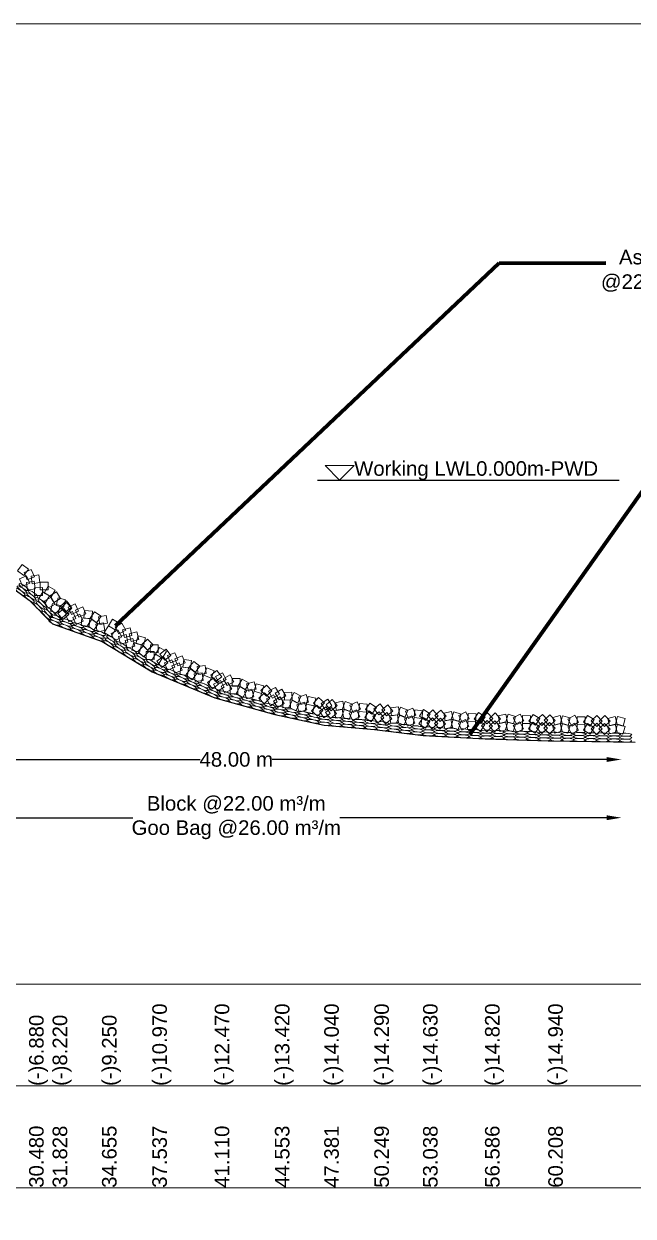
# Model space of a CAD drawing. Header units: inches. Extents: x 66615 to 414904, y -29123 to 90068.
# Drawn here: x 225918 to 228012, y -20758 to -16660 of the extents above; entities that cross this region are included whole.
import ezdxf

# ---------------------------------------------------------------- set-up
doc = ezdxf.new("R2010")
doc.units = ezdxf.units.IN
doc.header["$LTSCALE"] = 7
doc.header["$MEASUREMENT"] = 0
doc.header["$PDMODE"] = 3
for name, color, linetype, lineweight in [('Cross section Data Border', 7, 'Continuous', 9), ('Cross Section Labels', 7, 'Continuous', 9), ('Existing_Bed_Level for Xsection', 7, 'Continuous', 25), ('Long Section Labels', 7, 'Continuous', 9)]:
    doc.layers.add(name, color=color, linetype=linetype, lineweight=lineweight)
doc.styles.get("Standard").update_dxf_attribs({"font": 'arial.ttf'})
doc.dimstyles.new('Appron Lebeling Style', dxfattribs={"dimtxt": 50, "dimasz": 50, "dimexe": 0.18, "dimexo": 0.0625, "dimgap": 0.09, "dimtad": 0, "dimtih": 1, "dimtoh": 1, "dimdec": 4, "dimzin": 0, "dimdsep": 46, "dimtxsty": 'Standard', "dimcen": 0.09, "dimse1": 1, "dimse2": 1, "dimadec": 0, "dimazin": 0, "dimtfac": 1, "dimtdec": 4, "dimtofl": 0, "dimtmove": 0, "dimatfit": 3, "dimfxl": 1, "dimtolj": 1, "dimtzin": 0, "dimarcsym": 0})
doc.dimstyles.get("Standard").update_dxf_attribs({"dimtxt": 0.18, "dimasz": 0.18, "dimexe": 0.18, "dimexo": 0.0625, "dimgap": 0.09, "dimtad": 0, "dimtih": 1, "dimtoh": 1, "dimdec": 4, "dimzin": 0, "dimdsep": 46, "dimtxsty": 'Standard', "dimcen": 0.09, "dimadec": 0, "dimazin": 0, "dimtfac": 1, "dimtdec": 4, "dimtofl": 0, "dimtmove": 0, "dimatfit": 3, "dimfxl": 1, "dimtolj": 1, "dimtzin": 0, "dimarcsym": 0})

# ---------------------------------------------------------------- blocks, each defined once
blk = doc.blocks.new('*D21')
at = {"layer": 'Cross Section Labels', "color": 0, "lineweight": -2}
for p, q in [((225375.1, -19188.3), (226524.6, -19188.3)), ((227921.2, -19188.3), (226771.8, -19188.3))]:
    blk.add_line(p, q, dxfattribs=at)
at = {"layer": 'Cross Section Labels', "color": 0}
for points in [[(225375.1, -19180), (225375.1, -19196.7), (225325.1, -19188.3)], [(227921.2, -19180), (227921.2, -19196.7), (227971.2, -19188.3)]]:
    blk.add_solid(points, dxfattribs=at)
at = {"layer": 'Defpoints', "color": 0}
for p in [(225325.1, -18228.3), (227971.2, -19128.2), (227971.2, -19188.3)]:
    blk.add_point(p, dxfattribs=at)
at = {"layer": 'Cross Section Labels', "color": 0, "insert": (226648.2, -19188.3), "char_height": 50, "attachment_point": 5}
blk.add_mtext('\\A1;48.00 m', dxfattribs=at)
blk = doc.blocks.new('*D22')
at = {"layer": 'Cross Section Labels', "color": 0, "lineweight": -2}
for p, q in [((225375.1, -19388.3), (226292.5, -19388.3)), ((227921.2, -19388.3), (227003.8, -19388.3))]:
    blk.add_line(p, q, dxfattribs=at)
at = {"layer": 'Cross Section Labels', "color": 0}
for points in [[(225375.1, -19380), (225375.1, -19396.7), (225325.1, -19388.3)], [(227921.2, -19380), (227921.2, -19396.7), (227971.2, -19388.3)]]:
    blk.add_solid(points, dxfattribs=at)
at = {"layer": 'Defpoints', "color": 0}
for p in [(225325.1, -18228.3), (227971.2, -19128.2), (227971.2, -19388.3)]:
    blk.add_point(p, dxfattribs=at)
at = {"layer": 'Cross Section Labels', "color": 0, "insert": (226648.2, -19388.3), "char_height": 50, "attachment_point": 5}
blk.add_mtext('\\A1;Block @22.00 m³/m ^JGoo Bag @26.00 m³/m ', dxfattribs=at)

msp = doc.modelspace()

# ---------------------------------------------------------------- linework, layer by layer
at = {"layer": 'Cross section Data Border'}
msp.add_lwpolyline([(223989.92039, -19960.12117), (230219.67711, -19960.12117), (230219.67711, -20660.12117), (223989.92039, -20660.12117)], close=True, dxfattribs=at)
msp.add_lwpolyline([(223989.92039, -20310.12117), (230219.67711, -20310.12117)], dxfattribs=at)
at = {"layer": 'Cross Section Labels'}
for points in [[(223889.92039, -16660.12117), (233889.92039, -16660.12117), (233889.92039, -23731.12117), (223889.92039, -23731.12117)], [(227003.11964, -18228.32117), (227053.11964, -18178.32117), (226953.11964, -18178.32117)]]:
    msp.add_lwpolyline(points, close=True, dxfattribs=at)
at = {"layer": 'Existing_Bed_Level for Xsection'}
for points in [[(224784.53938, -18048.32117), (224941.16274, -18132.68117), (225023.47635, -18160.94117), (225106.21512, -18190.94117), (225157.18744, -18204.14117), (225239.69383, -18213.14117), (225291.00107, -18220.94117), (225322.5235, -18226.94117), (225373.31748, -18253.94117), (225455.9484, -18286.94117), (225936.38618, -18641.12117), (226017.27575, -18721.52117), (226186.94291, -18783.32117), (226359.81502, -18886.52117), (226574.19267, -18976.52117), (226780.81643, -19033.52117), (226950.50195, -19070.72117), (227122.57878, -19085.72117), (227289.87944, -19106.12117), (227502.78914, -19117.52117), (227720.09447, -19124.72117), (228019.13754, -19128.92117)], [(226927.54211, -18228.32117), (227963.88514, -18228.32117)]]:
    msp.add_lwpolyline(points, dxfattribs=at)
at = {"layer": 'Long Section Labels'}
for points in [[(225933.9135, -18534.19434), (225912.18074, -18518.17288), (225896.15928, -18539.90565), (225917.89205, -18555.9271)], [(225938.52776, -18581.75905), (225927.70254, -18557.02416), (225902.96765, -18567.84937), (225913.79287, -18592.58426)], [(225954.54921, -18560.02628), (225943.72399, -18535.29139), (225918.98911, -18546.11661), (225929.81432, -18570.8515)], [(225969.83692, -18553.73002), (225943.13905, -18557.7579), (225947.16693, -18584.45577), (225973.8648, -18580.42789)], [(225953.81547, -18575.46279), (225927.1176, -18579.49067), (225931.14547, -18606.18853), (225957.84334, -18602.16066)], [(225982.48261, -18624.74952), (225982.3899, -18597.74968), (225955.39006, -18597.84239), (225955.48277, -18624.84223)], [(226001.51645, -18605.59978), (226001.42375, -18578.59994), (225974.42391, -18578.69264), (225974.51661, -18605.69248)], [(226025.54518, -18606.17906), (226002.11893, -18592.7548), (225988.69467, -18616.18105), (226012.12092, -18629.60531)], [(226006.51134, -18625.32881), (225983.08509, -18611.90454), (225969.66082, -18635.33079), (225993.08707, -18648.75506)], [(226025.6911, -18654.25269), (226012.12487, -18630.90837), (225988.78055, -18644.4746), (226002.34678, -18667.81892)], [(226044.72495, -18635.10294), (226031.15872, -18611.75862), (226007.81439, -18625.32485), (226021.38062, -18648.66917)], [(226061.93016, -18639.66154), (226035.83322, -18632.73699), (226028.90867, -18658.83394), (226055.00562, -18665.75849)], [(226082.25085, -18664.24753), (226064.88818, -18643.57055), (226044.2112, -18660.93322), (226061.57387, -18681.6102)], [(226042.89632, -18658.81129), (226016.79937, -18651.88674), (226009.87483, -18677.98369), (226035.97177, -18684.90823)], [(226064.62711, -18687.37338), (226045.47737, -18668.33954), (226026.44352, -18687.48928), (226045.59327, -18706.52313)], [(226073.01021, -18689.61701), (226055.64753, -18668.94003), (226034.97055, -18686.3027), (226052.33323, -18706.97968)], [(226083.66096, -18668.22363), (226064.51121, -18649.18979), (226045.47737, -18668.33954), (226064.62711, -18687.37338)], [(226085.90112, -18679.26417), (226061.42353, -18690.65923), (226072.8186, -18715.13683), (226097.29619, -18703.74176)], [(226095.14177, -18653.89469), (226070.66418, -18665.28976), (226082.05924, -18689.76735), (226106.53683, -18678.37228)], [(226131.91152, -18687.59864), (226120.49696, -18663.13013), (226096.02845, -18674.54468), (226107.443, -18699.0132)], [(226153.96518, -18678.04086), (226127.06802, -18675.68659), (226124.71374, -18702.58375), (226151.61091, -18704.93803)], [(226183.51224, -18696.24597), (226161.40197, -18680.74966), (226145.90565, -18702.85993), (226168.01592, -18718.35625)], [(226122.67087, -18712.96812), (226111.25632, -18688.49961), (226086.78781, -18699.91416), (226098.20236, -18724.38267)], [(226144.72454, -18703.41034), (226117.82738, -18701.05607), (226115.4731, -18727.95323), (226142.37026, -18730.30751)], [(226174.27159, -18721.61545), (226152.16132, -18706.11914), (226136.665, -18728.22941), (226158.77528, -18743.72573)], [(226191.80155, -18718.53312), (226165.20782, -18723.1993), (226169.874, -18749.79304), (226196.46774, -18745.12685)], [(226201.0422, -18693.16364), (226174.44846, -18697.82982), (226179.11465, -18724.42356), (226205.70838, -18719.75737)], [(226245.7109, -18719.87588), (226222.52769, -18706.03613), (226208.68794, -18729.21934), (226231.87115, -18743.05909)], [(226268.75302, -18743.58627), (226255.58153, -18720.01697), (226232.01223, -18733.18846), (226245.18372, -18756.75776)], [(226231.87115, -18743.05909), (226208.68794, -18729.21934), (226194.84818, -18752.40255), (226218.03139, -18766.2423)], [(226254.91327, -18766.76948), (226241.74178, -18743.20018), (226218.17248, -18756.37167), (226231.34397, -18779.94097)], [(226269.5188, -18759.02122), (226243.33698, -18765.61762), (226249.93338, -18791.79943), (226276.11519, -18785.20304)], [(226283.35855, -18735.83801), (226257.17673, -18742.43441), (226263.77313, -18768.61622), (226289.95495, -18762.01983)], [(226313.14595, -18775.84652), (226306.5287, -18749.66997), (226280.35215, -18756.28721), (226286.96939, -18782.46377)], [(226336.60198, -18770.59961), (226310.62525, -18763.2369), (226303.26254, -18789.21363), (226329.23927, -18796.57634)], [(226299.3062, -18799.02973), (226292.68895, -18772.85318), (226266.5124, -18779.47042), (226273.12964, -18805.64698)], [(226322.76223, -18793.78282), (226296.78549, -18786.42011), (226289.42279, -18812.39684), (226315.39952, -18819.75955)], [(226348.36551, -18817.21199), (226329.55813, -18797.83979), (226310.18592, -18816.64717), (226328.99331, -18836.01938)], [(226362.20526, -18794.02878), (226343.39788, -18774.65658), (226324.02568, -18793.46396), (226342.83306, -18812.83617)], [(226380.00219, -18794.29275), (226353.00531, -18793.88262), (226352.59517, -18820.8795), (226379.59205, -18821.28964)], [(226407.99337, -18816.75415), (226384.81016, -18802.9144), (226370.97041, -18826.09761), (226394.15362, -18839.93736)], [(226366.16244, -18817.47596), (226339.16555, -18817.06583), (226338.75542, -18844.06271), (226365.7523, -18844.47285)], [(226394.15362, -18839.93736), (226370.97041, -18826.09761), (226357.13066, -18849.28082), (226380.31387, -18863.12057)], [(226413.42054, -18855.82607), (226397.07359, -18834.33706), (226375.58459, -18850.684), (226391.93153, -18872.17301)], [(226423.872, -18830.93095), (226407.52506, -18809.44194), (226386.03605, -18825.78889), (226402.38299, -18847.27789)], [(226426.79499, -18846.10594), (226401.79712, -18856.30919), (226412.00037, -18881.30706), (226436.99824, -18871.10381)], [(226437.24645, -18821.21082), (226412.24858, -18831.41407), (226422.45183, -18856.41195), (226447.44971, -18846.20869)], [(226472.35071, -18856.64614), (226462.12755, -18831.6564), (226437.13781, -18841.87956), (226447.36097, -18866.8693)], [(226494.839, -18848.16133), (226468.0864, -18844.51469), (226464.43975, -18871.2673), (226491.19236, -18874.91394)], [(226461.89924, -18881.54126), (226451.67609, -18856.55152), (226426.68635, -18866.77467), (226436.9095, -18891.76441)], [(226484.38754, -18873.05645), (226457.63493, -18869.40981), (226453.98829, -18896.16241), (226480.7409, -18899.80906)], [(226513.02375, -18892.66313), (226491.68527, -18876.12018), (226475.14231, -18897.45866), (226496.48079, -18914.00161)], [(226523.47521, -18867.76802), (226502.13673, -18851.22506), (226485.59378, -18872.56354), (226506.93226, -18889.1065)], [(226541.13325, -18865.53332), (226514.34569, -18868.91361), (226517.72597, -18895.70117), (226544.51354, -18892.32089)], [(226571.99802, -18883.84688), (226547.1029, -18873.39542), (226536.65144, -18898.29054), (226561.54656, -18908.742)], [(226598.13782, -18904.09121), (226581.79088, -18882.6022), (226560.30187, -18898.94914), (226576.64881, -18920.43815)], [(226530.68179, -18890.42844), (226503.89422, -18893.80872), (226507.27451, -18920.59629), (226534.06207, -18917.216)], [(226561.54656, -18908.742), (226536.65144, -18898.29054), (226526.19997, -18923.18565), (226551.09509, -18933.63712)], [(226587.68636, -18928.98633), (226571.33942, -18907.49732), (226549.85041, -18923.84426), (226566.19735, -18945.33327)], [(226593.51395, -18916.29894), (226570.0271, -18929.6169), (226583.34507, -18953.10375), (226606.83191, -18939.78578)], [(226600.69407, -18890.27115), (226577.20723, -18903.58911), (226590.52519, -18927.07596), (226614.01203, -18913.75799)], [(226632.86374, -18946.95125), (226619.52708, -18923.47502), (226596.05085, -18936.81168), (226609.38751, -18960.28791)], [(226640.04387, -18920.92346), (226626.70721, -18897.44723), (226603.23097, -18910.78389), (226616.56763, -18934.26012)], [(226661.26164, -18909.63093), (226634.26234, -18909.43736), (226634.06878, -18936.43667), (226661.06808, -18936.63023)], [(226692.17122, -18925.41233), (226668.8914, -18911.7357), (226655.21478, -18935.01552), (226678.4946, -18948.69214)], [(226709.39818, -18920.93658), (226683.26332, -18927.71666), (226690.0434, -18953.85151), (226716.17825, -18947.07143)], [(226742.35253, -18935.15034), (226716.32475, -18927.97021), (226709.14462, -18953.998), (226735.17241, -18961.17813)], [(226654.08152, -18935.65872), (226627.08221, -18935.46515), (226626.88865, -18962.46446), (226653.88796, -18962.65802)], [(226684.9911, -18951.44012), (226661.71128, -18937.76349), (226648.03465, -18961.04331), (226671.31447, -18974.71993)], [(226702.21805, -18946.96437), (226676.0832, -18953.74445), (226682.86328, -18979.8793), (226708.99813, -18973.09922)], [(226735.17241, -18961.17813), (226709.14462, -18953.998), (226701.9645, -18980.02579), (226727.99229, -18987.20591)], [(226763.68769, -18977.91135), (226744.72551, -18958.69064), (226725.5048, -18977.65281), (226744.46698, -18996.87353)], [(226770.86781, -18951.88356), (226751.90564, -18932.66285), (226732.68492, -18951.62502), (226751.6471, -18970.84574)], [(226775.70848, -18966.5598), (226752.22163, -18979.87776), (226765.53959, -19003.36461), (226789.02644, -18990.04665)], [(226782.8886, -18940.53201), (226759.40175, -18953.84997), (226772.71972, -18977.33682), (226796.20656, -18964.01886)], [(226818.8551, -18969.06404), (226804.28545, -18946.33245), (226781.55386, -18960.90209), (226796.1235, -18983.63369)], [(226839.44046, -18956.65606), (226812.46925, -18957.90261), (226813.71581, -18984.87382), (226840.68702, -18983.62726)], [(226871.14766, -18970.76662), (226847.17161, -18958.35095), (226834.75593, -18982.327), (226858.73198, -18994.74267)], [(226888.11141, -18965.37855), (226862.37532, -18973.54273), (226870.5395, -18999.27882), (226896.27559, -18991.11464)], [(226813.07322, -18995.4377), (226798.50358, -18972.70611), (226775.77198, -18987.27575), (226790.34163, -19010.00735)], [(226833.65859, -18983.02972), (226806.68738, -18984.27627), (226807.93394, -19011.24748), (226834.90515, -19010.00093)], [(226865.36579, -18997.14028), (226841.38974, -18984.72461), (226828.97406, -19008.70066), (226852.95011, -19021.11633)], [(226882.32954, -18991.75221), (226856.59345, -18999.91639), (226864.75762, -19025.65248), (226890.49371, -19017.4883)], [(226915.99501, -19004.18832), (226889.62135, -18998.40645), (226883.83948, -19024.78011), (226910.21314, -19030.56198)], [(226921.77688, -18977.81466), (226895.40322, -18972.03279), (226889.62135, -18998.40645), (226915.99501, -19004.18832)], [(226945.36208, -19019.37705), (226925.40186, -19001.19492), (226907.21973, -19021.15513), (226927.17994, -19039.33726)], [(226951.14395, -18993.00339), (226931.18373, -18974.82126), (226913.0016, -18994.78147), (226932.96182, -19012.9636)], [(226956.76039, -19007.4006), (226934.0172, -19021.95214), (226948.56874, -19044.69533), (226971.31193, -19030.14379)], [(226962.54226, -18981.02694), (226939.79907, -18995.57848), (226954.35061, -19018.32167), (226977.0938, -19003.77013)], [(226992.82419, -19030.13555), (226975.45416, -19009.46475), (226954.78335, -19026.83478), (226972.15338, -19047.50558)], [(226995.16889, -19003.23756), (226977.79886, -18982.56675), (226957.12806, -18999.93678), (226974.49809, -19020.60758)], [(227013.98905, -18988.28707), (226987.40167, -18992.9893), (226992.1039, -19019.57669), (227018.69129, -19014.87445)], [(227047.24667, -18998.20601), (227021.8739, -18988.97439), (227012.64228, -19014.34716), (227038.01505, -19023.57878)], [(227063.37736, -18990.68264), (227038.90382, -19002.08641), (227050.30759, -19026.55995), (227074.78113, -19015.15618)], [(227098.36183, -18998.68936), (227071.46383, -18996.34465), (227069.11912, -19023.24265), (227096.01712, -19025.58736)], [(227129.43727, -19009.97824), (227107.30601, -18994.51192), (227091.83968, -19016.64318), (227113.97094, -19032.10951)], [(227142.2549, -18997.26049), (227120.98588, -19013.89266), (227137.61806, -19035.16167), (227158.88707, -19018.5295)], [(227185.6904, -19021.78248), (227169.04129, -19000.52672), (227147.78553, -19017.17582), (227164.43463, -19038.43158)], [(227205.01342, -19007.48787), (227178.28009, -19011.27325), (227182.06548, -19038.00658), (227208.79881, -19034.22119)], [(227237.91037, -19018.54434), (227212.86998, -19008.44586), (227202.77151, -19033.48625), (227227.81189, -19043.58472)], [(227254.29017, -19011.57998), (227229.43904, -19022.13562), (227239.99468, -19046.98674), (227264.84581, -19036.43111)], [(227011.64434, -19015.18507), (226985.05696, -19019.8873), (226989.75919, -19046.47469), (227016.34658, -19041.77245)], [(227044.90196, -19025.10401), (227019.52919, -19015.87239), (227010.29758, -19041.24516), (227035.67034, -19050.47678)], [(227061.03265, -19017.58064), (227036.55911, -19028.98441), (227047.96288, -19053.45795), (227072.43642, -19042.05418)], [(227096.01712, -19025.58736), (227069.11912, -19023.24265), (227066.77441, -19050.14065), (227093.67241, -19052.48535)], [(227127.09256, -19036.87624), (227104.9613, -19021.40992), (227089.49497, -19043.54118), (227111.62623, -19059.0075)], [(227138.98683, -19024.06198), (227117.71781, -19040.69415), (227134.34999, -19061.96316), (227155.619, -19045.33099)], [(227182.42233, -19048.58397), (227165.77322, -19027.32821), (227144.51746, -19043.97731), (227161.16656, -19065.23307)], [(227201.74535, -19034.28935), (227175.01202, -19038.07474), (227178.79741, -19064.80807), (227205.53074, -19061.02268)], [(227234.6423, -19045.34582), (227209.60191, -19035.24735), (227199.50344, -19060.28774), (227224.54382, -19070.38621)], [(227251.0221, -19038.38147), (227226.17097, -19048.9371), (227236.72661, -19073.78823), (227261.57774, -19063.2326)], [(227285.71062, -19047.58621), (227258.90913, -19044.31814), (227255.64106, -19071.11963), (227282.44255, -19074.3877)], [(227288.97869, -19020.78473), (227262.1772, -19017.51666), (227258.90913, -19044.31814), (227285.71062, -19047.58621)], [(227313.18767, -19058.24654), (227290.55142, -19043.52919), (227275.83407, -19066.16544), (227298.47032, -19080.88278)], [(227314.63128, -19031.28516), (227291.99503, -19016.56781), (227277.27769, -19039.20406), (227299.91394, -19053.9214)], [(227322.50063, -19044.58544), (227302.40808, -19062.62122), (227320.44387, -19082.71377), (227340.53641, -19064.67798)], [(227323.94424, -19017.62406), (227303.8517, -19035.65984), (227321.88748, -19055.75239), (227341.98003, -19037.7166)], [(227367.49861, -19066.10642), (227349.44683, -19046.02824), (227329.36865, -19064.08002), (227347.42043, -19084.1582)], [(227368.94222, -19039.14504), (227350.89044, -19019.06686), (227330.81226, -19037.11864), (227348.86404, -19057.19682)], [(227385.80811, -19050.53473), (227359.39291, -19056.12373), (227364.9819, -19082.53893), (227391.39711, -19076.94994)], [(227387.25173, -19023.57335), (227360.83652, -19029.16235), (227366.42551, -19055.57755), (227392.84072, -19049.98856)], [(227419.37892, -19059.33561), (227393.71154, -19050.95791), (227385.33385, -19076.62529), (227411.00123, -19085.00298)], [(227420.82254, -19032.37423), (227395.15516, -19023.99653), (227386.77747, -19049.66391), (227412.44484, -19058.0416)], [(227435.24892, -19051.27685), (227411.17055, -19063.49291), (227423.38662, -19087.57128), (227447.46498, -19075.35521)], [(227436.69253, -19024.31547), (227412.61416, -19036.53154), (227424.83023, -19060.6099), (227448.9086, -19048.39383)], [(227471.92526, -19031.14742), (227444.96388, -19029.7038), (227443.52026, -19056.66518), (227470.48164, -19058.1088)], [(227503.36094, -19041.39046), (227480.72469, -19026.67312), (227466.00734, -19049.30937), (227488.64359, -19064.02671)], [(227510.84276, -19027.54664), (227491.12178, -19045.98798), (227509.56311, -19065.70896), (227529.28409, -19047.26762)], [(227556.26979, -19048.14653), (227537.81275, -19028.44024), (227518.10646, -19046.89727), (227536.5635, -19066.60357)], [(227574.2583, -19032.20511), (227547.96242, -19038.33103), (227554.08834, -19064.6269), (227580.38422, -19058.50098)], [(227608.00141, -19040.32031), (227582.16871, -19032.4672), (227574.31561, -19058.29991), (227600.14831, -19066.15301)], [(227623.70396, -19031.93994), (227599.87943, -19044.64396), (227612.58345, -19068.46848), (227636.40797, -19055.76447)], [(227659.06854, -19038.05277), (227632.08335, -19037.15867), (227631.18925, -19064.14386), (227658.17444, -19065.03796)], [(227690.70635, -19047.65334), (227667.775, -19033.40015), (227653.52182, -19056.3315), (227676.45317, -19070.58468)], [(227699.7391, -19033.80536), (227680.01812, -19052.2467), (227698.45945, -19071.96768), (227718.18044, -19053.52635)], [(227743.82023, -19053.93978), (227724.99063, -19034.58916), (227705.64001, -19053.41875), (227724.46961, -19072.76937)], [(227761.50136, -19037.65811), (227735.32713, -19044.28454), (227741.95355, -19070.45877), (227768.12779, -19063.83235)], [(227795.39315, -19045.12815), (227769.41533, -19037.76926), (227762.05644, -19063.74707), (227788.03426, -19071.10596)], [(227810.93297, -19036.44977), (227787.35512, -19049.60595), (227800.5113, -19073.1838), (227824.08915, -19060.02762)], [(227846.40773, -19041.88687), (227819.41039, -19041.5077), (227819.03122, -19068.50504), (227846.02855, -19068.88421)], [(227878.22292, -19050.88217), (227855.02385, -19037.06902), (227841.2107, -19060.26809), (227864.40977, -19074.08124)], [(227886.98986, -19036.86441), (227867.62425, -19055.67859), (227886.43843, -19075.04419), (227905.80404, -19056.23002)], [(227932.80159, -19056.59399), (227913.972, -19037.24337), (227894.62138, -19056.07296), (227913.45097, -19075.42358)], [(227950.48272, -19040.31232), (227924.30849, -19046.93874), (227930.93492, -19073.11297), (227957.10915, -19066.48655)], [(227984.37451, -19047.78236), (227958.3967, -19040.42347), (227951.03781, -19066.40128), (227977.01562, -19073.76017)], [(227470.48164, -19058.1088), (227443.52026, -19056.66518), (227442.07665, -19083.62656), (227469.03803, -19085.07018)], [(227501.91732, -19068.35184), (227479.28107, -19053.6345), (227464.56373, -19076.27075), (227487.19998, -19090.98809)], [(227509.94865, -19054.53183), (227490.22767, -19072.97317), (227508.66901, -19092.69415), (227528.38999, -19074.25282)], [(227555.37569, -19075.13172), (227536.91865, -19055.42543), (227517.21236, -19073.88247), (227535.66939, -19093.58876)], [(227573.36419, -19059.1903), (227547.06832, -19065.31622), (227553.19424, -19091.6121), (227579.49011, -19085.48618)], [(227607.10731, -19067.3055), (227581.2746, -19059.4524), (227573.4215, -19085.2851), (227599.25421, -19093.13821)], [(227622.80985, -19058.92513), (227598.98533, -19071.62915), (227611.68934, -19095.45367), (227635.51387, -19082.74966)], [(227658.17444, -19065.03796), (227631.18925, -19064.14386), (227630.29514, -19091.12905), (227657.28033, -19092.02315)], [(227689.81225, -19074.63853), (227666.8809, -19060.38534), (227652.62772, -19083.31669), (227675.55906, -19097.56988)], [(227698.845, -19060.79055), (227679.12402, -19079.23189), (227697.56535, -19098.95287), (227717.28633, -19080.51154)], [(227743.44105, -19080.93712), (227724.61146, -19061.5865), (227705.26084, -19080.41609), (227724.09043, -19099.76671)], [(227761.12219, -19064.65545), (227734.94796, -19071.28187), (227741.57438, -19097.45611), (227767.74861, -19090.82968)], [(227795.01397, -19072.12549), (227769.03616, -19064.7666), (227761.67727, -19090.74441), (227787.65509, -19098.1033)], [(227810.55379, -19063.44711), (227786.97595, -19076.60329), (227800.13213, -19100.18114), (227823.70997, -19087.02496)], [(227846.02855, -19068.88421), (227819.03122, -19068.50504), (227818.65204, -19095.50238), (227845.64938, -19095.88155)], [(227877.84375, -19077.87951), (227854.64468, -19064.06636), (227840.83152, -19087.26542), (227864.03059, -19101.07858)], [(227886.61069, -19063.86175), (227867.24508, -19082.67592), (227886.05926, -19102.04153), (227905.42486, -19083.22736)], [(227932.42242, -19083.59133), (227913.59282, -19064.24071), (227894.2422, -19083.0703), (227913.0718, -19102.42092)], [(227950.10355, -19067.30965), (227923.92932, -19073.93608), (227930.55574, -19100.11031), (227956.72998, -19093.48389)], [(227983.99534, -19074.77969), (227958.01752, -19067.4208), (227950.65863, -19093.39862), (227976.63645, -19100.75751)]]:
    msp.add_lwpolyline(points, close=True, dxfattribs=at)
for centre, major_axis in [((225905.96065, -18612.35534), (16.07259, -11.84875)), ((225912.0132, -18604.14518), (16.07259, -11.84875)), ((225918.06575, -18595.93503), (16.07259, -11.84875)), ((225938.10582, -18636.05285), (16.07259, -11.84875)), ((225944.15837, -18627.84269), (16.07259, -11.84875)), ((225950.21092, -18619.63254), (16.07259, -11.84875)), ((225974.34529, -18657.27846), (14.1623, -14.07659)), ((225981.53586, -18650.04411), (14.1623, -14.07659)), ((225967.15473, -18664.51281), (14.1623, -14.07659)), ((225995.47933, -18692.66598), (14.1623, -14.07659)), ((226002.6699, -18685.43163), (14.1623, -14.07659)), ((226009.86046, -18678.19728), (14.1623, -14.07659)), ((226022.9067, -18718.14442), (18.76214, -6.83397)), ((226026.39761, -18708.5604), (18.76214, -6.83397)), ((226029.88852, -18698.97637), (18.76214, -6.83397)), ((226060.43098, -18731.81236), (18.76214, -6.83397)), ((226063.92189, -18722.22834), (18.76214, -6.83397)), ((226067.4128, -18712.64431), (18.76214, -6.83397)), ((226104.93708, -18726.31225), (18.76214, -6.83397)), ((226097.95526, -18745.4803), (18.76214, -6.83397)), ((226101.44617, -18735.89628), (18.76214, -6.83397)), ((226135.47954, -18759.14824), (18.76214, -6.83397)), ((226138.97045, -18749.56421), (18.76214, -6.83397)), ((226142.46136, -18739.98019), (18.76214, -6.83397)), ((226173.00381, -18772.81618), (18.76214, -6.83397)), ((226176.49472, -18763.23215), (18.76214, -6.83397)), ((226179.98563, -18753.64813), (18.76214, -6.83397)), ((226219.97143, -18773.3401), (17.14527, -10.23527)), ((226209.51473, -18790.8563), (17.14527, -10.23527)), ((226214.74308, -18782.0982), (17.14527, -10.23527)), ((226243.80527, -18811.32683), (17.14527, -10.23527)), ((226249.03362, -18802.56873), (17.14527, -10.23527)), ((226254.26198, -18793.81063), (17.14527, -10.23527)), ((226288.55252, -18814.28116), (17.14527, -10.23527)), ((226278.09582, -18831.79736), (17.14527, -10.23527)), ((226283.32417, -18823.03926), (17.14527, -10.23527)), ((226312.38636, -18852.2679), (17.14527, -10.23527)), ((226317.61471, -18843.50979), (17.14527, -10.23527)), ((226322.84306, -18834.75169), (17.14527, -10.23527)), ((226357.13361, -18855.22222), (17.14527, -10.23527)), ((226346.6769, -18872.73843), (17.14527, -10.23527)), ((226351.90526, -18863.98033), (17.14527, -10.23527)), ((226381.69635, -18890.17619), (18.41132, -7.72944)), ((226385.64468, -18880.77136), (18.41132, -7.72944)), ((226389.59301, -18871.36654), (18.41132, -7.72944)), ((226422.46733, -18896.23024), (18.41132, -7.72944)), ((226426.41566, -18886.82542), (18.41132, -7.72944)), ((226418.519, -18905.63506), (18.41132, -7.72944)), ((226455.34164, -18921.09394), (18.41132, -7.72944)), ((226459.28997, -18911.68912), (18.41132, -7.72944)), ((226463.2383, -18902.2843), (18.41132, -7.72944)), ((226492.16429, -18936.55282), (18.41132, -7.72944)), ((226496.11262, -18927.148), (18.41132, -7.72944)), ((226500.06095, -18917.74318), (18.41132, -7.72944)), ((226536.88359, -18933.20205), (18.41132, -7.72944)), ((226528.98693, -18952.0117), (18.41132, -7.72944)), ((226532.93526, -18942.60688), (18.41132, -7.72944)), ((226565.80957, -18967.47058), (18.41132, -7.72944)), ((226569.75791, -18958.06576), (18.41132, -7.72944)), ((226573.70624, -18948.66093), (18.41132, -7.72944)), ((226603.21841, -18979.23782), (19.249, -5.3101)), ((226605.93091, -18969.4051), (19.249, -5.3101)), ((226608.6434, -18959.57238), (19.249, -5.3101)), ((226647.14139, -18970.19258), (19.249, -5.3101)), ((226641.71641, -18989.85802), (19.249, -5.3101)), ((226644.4289, -18980.0253), (19.249, -5.3101)), ((226680.2144, -19000.47822), (19.249, -5.3101)), ((226682.92689, -18990.6455), (19.249, -5.3101)), ((226685.63938, -18980.81278), (19.249, -5.3101)), ((226718.71239, -19011.09842), (19.249, -5.3101)), ((226721.42488, -19001.2657), (19.249, -5.3101)), ((226724.13738, -18991.43298), (19.249, -5.3101)), ((226759.92288, -19011.8859), (19.249, -5.3101)), ((226762.63537, -19002.05318), (19.249, -5.3101)), ((226799.99266, -19011.61957), (19.50479, -4.27602)), ((226757.21039, -19021.71862), (19.249, -5.3101)), ((226795.62413, -19031.54634), (19.50479, -4.27602)), ((226797.8084, -19021.58295), (19.50479, -4.27602)), ((226834.63371, -19040.09837), (19.50479, -4.27602)), ((226836.81797, -19030.13499), (19.50479, -4.27602)), ((226839.00223, -19020.1716), (19.50479, -4.27602)), ((226873.64328, -19048.6504), (19.50479, -4.27602)), ((226875.82754, -19038.68702), (19.50479, -4.27602)), ((226878.01181, -19028.72363), (19.50479, -4.27602)), ((226912.65286, -19057.20243), (19.50479, -4.27602)), ((226914.83712, -19047.23905), (19.50479, -4.27602)), ((226917.02138, -19037.27567), (19.50479, -4.27602)), ((226951.90032, -19055.48505), (19.89256, -1.73404)), ((226952.7861, -19045.32358), (19.89256, -1.73404)), ((226991.68545, -19058.95313), (19.89256, -1.73404)), ((226992.57123, -19048.79167), (19.89256, -1.73404)), ((227032.35636, -19052.25975), (19.89256, -1.73404)), ((227072.14149, -19055.72784), (19.89256, -1.73404)), ((227111.92662, -19059.19592), (19.89256, -1.73404)), ((226951.01455, -19065.64652), (19.89256, -1.73404)), ((226990.79967, -19069.1146), (19.89256, -1.73404)), ((227030.5848, -19072.58268), (19.89256, -1.73404)), ((227031.47058, -19062.42122), (19.89256, -1.73404)), ((227070.36993, -19076.05077), (19.89256, -1.73404)), ((227071.25571, -19065.8893), (19.89256, -1.73404)), ((227110.15506, -19079.51885), (19.89256, -1.73404)), ((227111.04084, -19069.35739), (19.89256, -1.73404)), ((227150.01802, -19083.92923), (19.82119, -2.41692)), ((227151.25262, -19073.80423), (19.82119, -2.41692)), ((227152.48723, -19063.67922), (19.82119, -2.41692)), ((227189.6604, -19088.76307), (19.82119, -2.41692)), ((227190.895, -19078.63807), (19.82119, -2.41692)), ((227192.1296, -19068.51306), (19.82119, -2.41692)), ((227229.30277, -19093.59691), (19.82119, -2.41692)), ((227230.53738, -19083.47191), (19.82119, -2.41692)), ((227231.77198, -19073.3469), (19.82119, -2.41692)), ((227268.94515, -19098.43075), (19.82119, -2.41692)), ((227270.17975, -19088.30575), (19.82119, -2.41692)), ((227271.41436, -19078.18074), (19.82119, -2.41692)), ((227308.8962, -19091.81749), (19.93944, -1.06763)), ((227309.44157, -19081.63208), (19.93944, -1.06763)), ((227348.77508, -19093.95275), (19.93944, -1.06763)), ((227349.32044, -19083.76734), (19.93944, -1.06763)), ((227388.65395, -19096.08802), (19.93944, -1.06763)), ((227389.19932, -19085.90261), (19.93944, -1.06763)), ((227428.53283, -19098.22329), (19.93944, -1.06763)), ((227429.07819, -19088.03788), (19.93944, -1.06763)), ((227468.95707, -19090.17315), (19.93944, -1.06763)), ((227508.3211, -19092.19047), (19.95705, -0.66124)), ((227548.23519, -19093.51295), (19.95705, -0.66124)), ((227588.14929, -19094.83543), (19.95705, -0.66124)), ((227628.06339, -19096.15791), (19.95705, -0.66124)), ((227667.97749, -19097.48038), (19.95705, -0.66124)), ((227707.89158, -19098.80286), (19.95705, -0.66124)), ((227747.33145, -19099.6012), (19.96603, -0.28042)), ((227308.35083, -19102.0029), (19.93944, -1.06763)), ((227348.22971, -19104.13816), (19.93944, -1.06763)), ((227388.10859, -19106.27343), (19.93944, -1.06763)), ((227427.98746, -19108.4087), (19.93944, -1.06763)), ((227467.86634, -19110.54397), (19.93944, -1.06763)), ((227468.4117, -19100.35856), (19.93944, -1.06763)), ((227507.64555, -19112.57928), (19.95705, -0.66124)), ((227507.98333, -19102.38488), (19.95705, -0.66124)), ((227547.55965, -19113.90176), (19.95705, -0.66124)), ((227547.89742, -19103.70736), (19.95705, -0.66124)), ((227587.47375, -19115.22424), (19.95705, -0.66124)), ((227587.81152, -19105.02983), (19.95705, -0.66124)), ((227627.38784, -19116.54672), (19.95705, -0.66124)), ((227627.72562, -19106.35231), (19.95705, -0.66124)), ((227667.30194, -19117.86919), (19.95705, -0.66124)), ((227667.63971, -19107.67479), (19.95705, -0.66124)), ((227707.21604, -19119.19167), (19.95705, -0.66124)), ((227707.55381, -19108.99727), (19.95705, -0.66124)), ((227747.04496, -19119.99919), (19.96603, -0.28042)), ((227747.18821, -19109.80019), (19.96603, -0.28042)), ((227786.97702, -19120.56002), (19.96603, -0.28042)), ((227787.12027, -19110.36103), (19.96603, -0.28042)), ((227787.26351, -19100.16203), (19.96603, -0.28042)), ((227826.90909, -19121.12086), (19.96603, -0.28042)), ((227827.05233, -19110.92187), (19.96603, -0.28042)), ((227827.19557, -19100.72287), (19.96603, -0.28042)), ((227866.84115, -19121.6817), (19.96603, -0.28042)), ((227866.98439, -19111.4827), (19.96603, -0.28042)), ((227867.12763, -19101.28371), (19.96603, -0.28042)), ((227906.77321, -19122.24254), (19.96603, -0.28042)), ((227906.91645, -19112.04354), (19.96603, -0.28042)), ((227907.0597, -19101.84455), (19.96603, -0.28042)), ((227946.70527, -19122.80337), (19.96603, -0.28042)), ((227946.84851, -19112.60438), (19.96603, -0.28042)), ((227946.99176, -19102.40539), (19.96603, -0.28042)), ((227986.63733, -19123.36421), (19.96603, -0.28042)), ((227986.78058, -19113.16522), (19.96603, -0.28042)), ((227986.92382, -19102.96622), (19.96603, -0.28042))]:
    msp.add_ellipse(centre, major_axis=major_axis, ratio=0.255, dxfattribs=at)

# ---------------------------------------------------------------- texts
at = {"layer": 'Cross Section Labels'}
for s, p in [(' Assorted 2 Layers C.C Blocks(excluding Blocks at key) to be Placed / dumped', (227943.63386, -17486.69724)), ('@22.00 m³/m (excluding void) at or below Working LWL as shown in the drawing.', (227901.052, -17570.95144))]:
    msp.add_text(s, height=50, dxfattribs=at).set_placement(p)
at = {"layer": 'Cross Section Labels', "insert": (227053.11964, -18228.32117), "char_height": 50, "attachment_point": 7}
msp.add_mtext('Working LWL0.000m-PWD', dxfattribs=at)
at = {"layer": 'Long Section Labels', "char_height": 50, "attachment_point": 1, "rotation": 90}
for s, insert in [('(-)10.970', (226359.81502, -20310.12117)), ('(-)12.470', (226574.19267, -20310.12117)), ('(-)13.420', (226780.81643, -20310.12117)), ('(-)14.040', (226950.50195, -20310.12117)), ('(-)14.290', (227122.57878, -20310.12117)), ('(-)14.630', (227289.87944, -20310.12117)), ('(-)14.820', (227502.78914, -20310.12117)), ('(-)14.940', (227720.09447, -20310.12117)), ('(-)6.880', (225936.38618, -20310.12117)), ('(-)8.220', (226017.27575, -20310.12117)), ('(-)9.250', (226186.94291, -20310.12117)), ('30.480', (225936.38618, -20660.12117)), ('31.828', (226017.27575, -20660.12117)), ('34.655', (226186.94291, -20660.12117)), ('37.537', (226359.81502, -20660.12117)), ('41.110', (226574.19267, -20660.12117)), ('44.553', (226780.81643, -20660.12117)), ('47.381', (226950.50195, -20660.12117)), ('50.249', (227122.57878, -20660.12117)), ('53.038', (227289.87944, -20660.12117)), ('56.586', (227502.78914, -20660.12117)), ('60.208', (227720.09447, -20660.12117))]:
    msp.add_mtext(s, dxfattribs=dict(at, insert=insert))

# ---------------------------------------------------------------- dimensions: what is measured, and where the dimension line sits
at = {"layer": 'Cross Section Labels'}
for base, text, picture, middle in [((227971.20723, -19188.32117), '48.00 m', '*D21', (226648.16343, -19188.32117)), ((227971.20723, -19388.32117), 'Block @22.00 m³/m ^JGoo Bag @26.00 m³/m ', '*D22', (226648.16343, -19388.32117))]:
    dim = msp.add_linear_dim(base=base, p1=(225325.11964, -18228.32117), p2=(227971.20723, -19128.248), text=text, dimstyle='Appron Lebeling Style', dxfattribs=at)
    dim.commit()
    dim.dimension.update_dxf_attribs({"geometry": picture, "text_midpoint": middle})

# ---------------------------------------------------------------- leaders
at = {"color": 0, "linetype": 'Continuous', "lineweight": -3, "ltscale": 0.5}
for points in [[(226233.15955, -18728.82499), (227551.26741, -17482.20757), (227918.23077, -17481.71691)], [(227452.2407, -19101.67854), (228163.6887, -18095.9773), (228302.20409, -18095.9773)]]:
    msp.add_leader(points, dimstyle='Standard', override={"dimtxt": 0.9, "dimasz": 0.7, "dimclrd": 7, "dimclre": 7, "dimclrt": 7, "dimlwd": 65535, "dimlwe": 65535}, dxfattribs=at)

doc.saveas('drawing.dxf')
